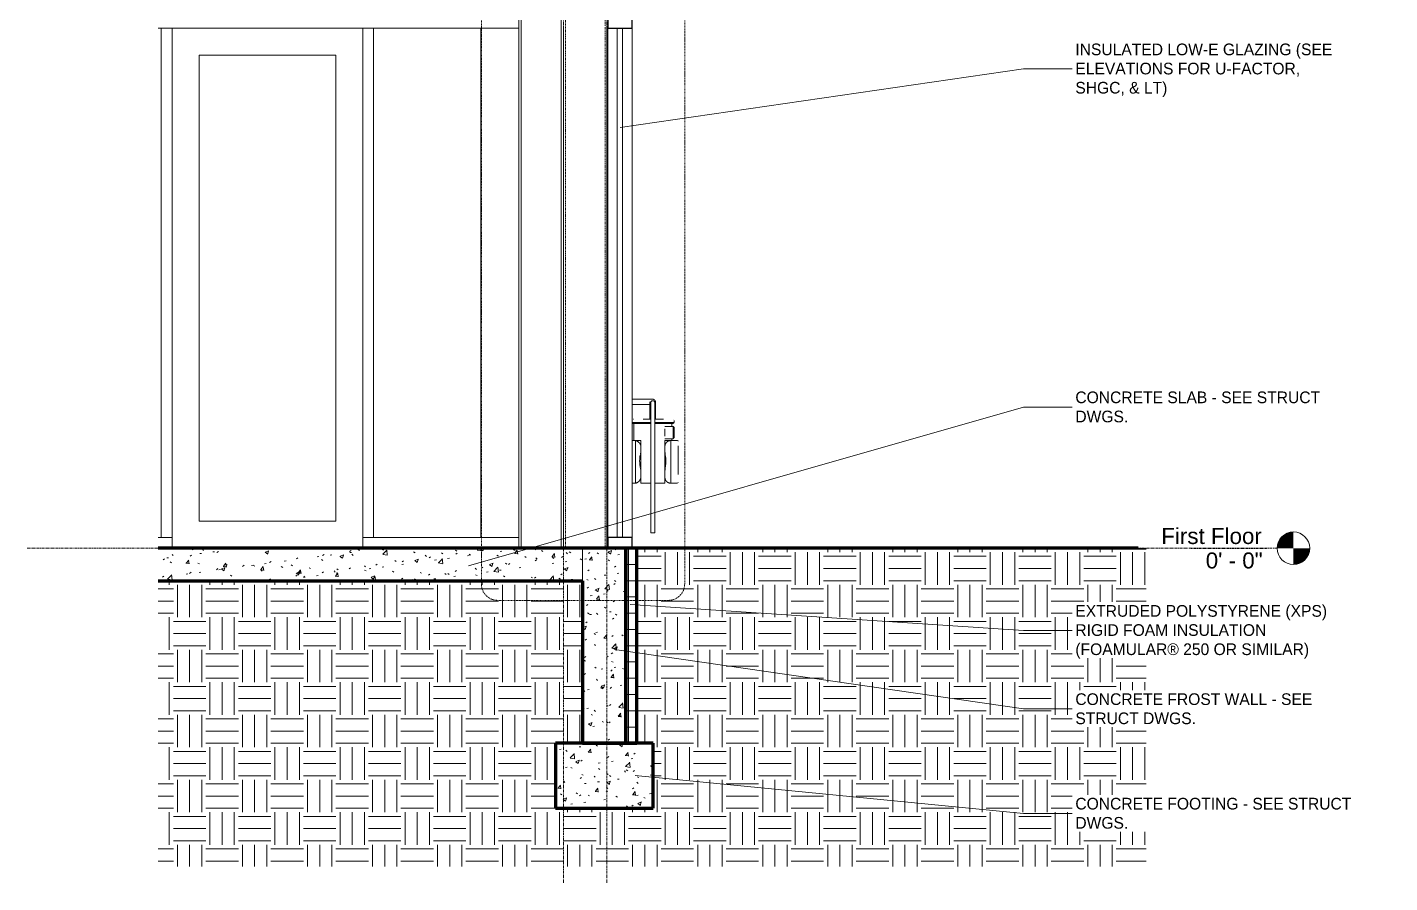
# Model space of a CAD drawing. Header units: inches. Extents: x 22688 to 23638, y -97 to 513.
# Drawn here: x 22688.3 to 22939.7, y -61.7 to 96.2 of the extents above; entities that cross this region are included whole.
import ezdxf

# ---------------------------------------------------------------- set-up
doc = ezdxf.new("R2010")
doc.units = ezdxf.units.IN
doc.header["$MEASUREMENT"] = 0
for name, pattern in [('Dash Dot 3_16_', [0.3125, 0.1875, -0.0625, 0, -0.0625]), ('Grid Line 1_2_', [0.875, 0.5, -0.125, 0.125, -0.125]), ('Hidden 1_8_', [0.1875, 0.125, -0.0625])]:
    doc.linetypes.add(name, pattern=pattern)
for name, color, linetype, lineweight in [('A-ANNO-IDEN', 131, 'Continuous', 9), ('A-ANNO-SYMB', 150, 'Continuous', 9), ('A-DOOR', 31, 'Continuous', 18), ('A-FLOR', 192, 'Continuous', 18), ('A-FLOR-LEVL', 51, 'Continuous', 9), ('A-FLOR-MCUT', 51, 'Continuous', 18), ('A-FLOR-PATT', 8, 'Continuous', 70), ('A-GLAZ-CURT', 52, 'Continuous', 9), ('A-GLAZ-CWMG', 51, 'Continuous', 9), ('A-WALL', 113, 'Continuous', 18), ('A-WALL-PATT', 111, 'Continuous', 18), ('C-TOPO', 7, 'Continuous', 9), ('I-WALL', 2, 'Continuous', 18), ('L-SITE-WALL', 31, 'Continuous', 18), ('P-SANR-FIXT', 6, 'Continuous', 9), ('S-COLS', 52, 'Continuous', 9), ('S-FNDN', 32, 'Continuous', 18), ('S-GRID', 1, 'Continuous', 9)]:
    doc.layers.add(name, color=color, linetype=linetype, lineweight=lineweight)
doc.styles.add('Arial', font='arial.ttf', dxfattribs={"height": 2.950599})
doc.styles.add('Century Gothic', font='GOTHIC.TTF', dxfattribs={"height": 2.155668})
pattern_1 = [(50, (22007.282, 102), (6.885997, -0.602097), [0.72, -7.92]), (355, (22007.282, 102), (-1.331756, 7.220547), [0.576, -6.336]), (100.451, (22007.856, 101.95), (5.55363, 6.61819), [0.612, -6.731]), (46.184, (22007.282, 103.92), (10.24564, -1.588925), [1.08, -11.88]), (96.636, (22008.136, 103.788), (8.97244, 9.35152), [0.918, -10.096]), (351.184, (22007.282, 103.92), (8.9732, 9.35123), [0.864, -9.504]), (21, (22008.242, 103.44), (5.730726, -3.865003), [0.72, -7.92]), (326, (22008.242, 103.44), (2.33581, 6.96088), [0.576, -6.336]), (71.451, (22008.72, 103.118), (8.065876, 3.09595), [0.612, -6.731]), (37.5, (22007.282, 102), (0.116866, 3.1954784), [0.317, -5.942, 0.317, -6.115, -6.36]), (37.5, (22007.282, 102), (0.116866, 3.1954784), [-12.691, 0.317, -6.043]), (7.5, (22007.282, 102), (2.52543, 3.786025), [0.317, -3.35, 0.317, -5.798, -2.424]), (7.5, (22007.282, 102), (2.52543, 3.786025), [-9.782, 0.317, -2.107]), (327.5, (22005.142, 102), (5.1243685, -0.216176), [0.317, -2.083, 0.317, -7.171, -9.936]), (327.5, (22005.142, 102), (5.1243685, -0.216176), [-9.888, 0.317, -9.619]), (317.5, (22004.182, 102), (5.598326, 0.96141), [0.317, -2.803, 0.317, -4.656, -7.056]), (317.5, (22004.182, 102), (5.598326, 0.96141), [-8.093, 0.317, -6.739])]
pattern_2 = [(0, (22007.282, 102), (6, 6), [6, -6]), (0, (22007.282, 104.25), (6, 6), [6, -6]), (0, (22007.282, 106.5), (6, 6), [6, -6]), (90, (22008.032, 107.25), (-6, 6), [6, -6]), (90, (22010.282, 107.25), (-6, 6), [6, -6]), (90, (22012.532, 107.25), (-6, 6), [6, -6])]

# ---------------------------------------------------------------- blocks, each defined once
blk = doc.blocks.new('Struct_Xcel_Sports Complex_rvt-1-Wall Section - One Story - Storefront')
at = {"layer": 'A-FLOR-PATT', "lineweight": 9}
h = blk.add_hatch(dxfattribs=at)
h.set_pattern_fill('FP_7', style=0, pattern_type=2)
h.set_pattern_definition(pattern_1)
h.paths.add_polyline_path([(22758.08, -6), (22790.8, -6), (22790.8, 0), (22712.5, 0), (22712.5, -6)], flags=0)
at = {"layer": 'A-WALL-PATT', "lineweight": 9}
h = blk.add_hatch(dxfattribs=at)
h.set_pattern_fill('FP_7', style=0, pattern_type=2)
h.set_pattern_definition(pattern_1)
h.paths.add_polyline_path([(22798.8, -36), (22798.8, 0), (22790.8, 0), (22790.8, -36)], flags=0)
at = {"layer": 'S-FNDN', "lineweight": 9}
h = blk.add_hatch(dxfattribs=at)
h.set_pattern_fill('FP_7', color=256, style=0, pattern_type=2)
h.set_pattern_definition(pattern_1)
h.paths.add_polyline_path([(22803.65, -48), (22803.8, -48), (22803.8, -36), (22785.8, -36), (22785.8, -48)], flags=0)
at = {"layer": 'A-FLOR', "color": 250, "lineweight": 70}
for p, q in [((22790.8, 0), (22712.5, 0)), ((22712.5, -6), (22790.8, -6))]:
    blk.add_line(p, q, dxfattribs=at)
at = {"layer": 'A-FLOR-MCUT', "color": 10}
blk.add_line((22790.8, -6), (22790.8, 0), dxfattribs=at)
at = {"layer": 'A-WALL', "color": 10}
blk.add_line((22790.8, 0), (22790.8, -6), dxfattribs=at)
at = {"layer": 'L-SITE-WALL', "color": 250, "lineweight": 70}
for p, q in [((22798.8, 0), (22790.8, 0)), ((22798.8, -36), (22798.8, 0)), ((22790.8, -6), (22790.8, -36)), ((22790.8, -36), (22798.8, -36))]:
    blk.add_line(p, q, dxfattribs=at)
at = {"layer": 'S-FNDN', "color": 250, "lineweight": 70}
for p, q in [((22803.8, -36), (22785.8, -36)), ((22785.8, -36), (22785.8, -48)), ((22803.8, -48), (22803.8, -36)), ((22785.8, -48), (22803.8, -48))]:
    blk.add_line(p, q, dxfattribs=at)
blk = doc.blocks.new('W-Wide Flange-Column - B2_E-1389165-Wall Section - One Story - Storefront')
at = {"layer": 'S-COLS'}
for p, q in [((22779.05, 144.99), (22779.05, 0)), ((22779.49, 144.97), (22779.49, 0)), ((22786.87, 144.66), (22786.87, 0))]:
    blk.add_line(p, q, dxfattribs=at)
blk = doc.blocks.new('HSS-Hollow Structural Section-Column - HSS8X8X3_8-1159169-Wall Section - One Story - Storefront')
at = {"layer": 'S-COLS', "linetype": 'Hidden 1_8_'}
for p, q in [((22787.65, 144), (22787.65, 142.55)), ((22794.95, 142.55), (22794.95, 144)), ((22787.65, 142.44), (22787.65, 100.11)), ((22794.95, 100.11), (22794.95, 142.44)), ((22787.65, 99.97), (22787.65, 96.43)), ((22794.95, 96.43), (22794.95, 99.97)), ((22787.65, 96.32), (22787.65, 0)), ((22794.95, 0), (22794.95, 96.32))]:
    blk.add_line(p, q, dxfattribs=at)
blk = doc.blocks.new('Door_Single_Storefront - one-1371399-Wall Section - One Story - Storefront')
at = {"layer": 'A-DOOR'}
for p, q in [((22720.05, 5), (22720.05, 91)), ((22720.05, 91), (22745.24, 91)), ((22745.24, 91), (22745.24, 5)), ((22745.24, 5), (22720.05, 5))]:
    blk.add_line(p, q, dxfattribs=at)
blk = doc.blocks.new('Rectangular Mullion - Exterior 2_ x 4_5_-1417938-Wall Section - One Story - Storefront')
at = {"layer": 'A-GLAZ-CWMG'}
blk.add_line((22714.05, 96), (22712.5, 96), dxfattribs=at)
blk = doc.blocks.new('Rectangular Mullion - Exterior 2_ x 4_5_-1144623-Wall Section - One Story - Storefront')
at = {"layer": 'A-GLAZ-CWMG'}
blk.add_line((22779.05, 96), (22751.24, 96), dxfattribs=at)
blk = doc.blocks.new('Rectangular Mullion - Exterior 2_ x 4_5_-1307559-Wall Section - One Story - Storefront')
at = {"layer": 'A-GLAZ-CWMG'}
blk.add_line((22751.24, 96), (22714.05, 96), dxfattribs=at)
blk = doc.blocks.new('Rectangular Mullion - Exterior 2_ x 4_5_-1312638-Wall Section - One Story - Storefront')
at = {"layer": 'A-GLAZ-CWMG'}
for p, q in [((22750.24, 0), (22750.24, 2)), ((22750.24, 2), (22779.05, 2))]:
    blk.add_line(p, q, dxfattribs=at)
blk = doc.blocks.new('Rectangular Mullion - Exterior 2_ x 4_5_-1417939-Wall Section - One Story - Storefront')
at = {"layer": 'A-GLAZ-CWMG'}
for p, q in [((22712.5, 2), (22715.05, 2)), ((22715.05, 2), (22715.05, 0))]:
    blk.add_line(p, q, dxfattribs=at)
blk = doc.blocks.new('Rectangular Mullion - Exterior 2_ x 4_5_-1115231-Wall Section - One Story - Storefront')
at = {"layer": 'A-GLAZ-CWMG'}
for p, q in [((22750.24, 96), (22752.24, 96)), ((22750.24, 96), (22750.24, 2)), ((22752.24, 96), (22752.24, 2)), ((22752.24, 2), (22750.24, 2))]:
    blk.add_line(p, q, dxfattribs=at)
blk = doc.blocks.new('System Panel - INSULATED LOW-E GLAZING _SEE ELEVATIONS FOR U-FACTOR_ SHGC_ _ LT_-827433-Wall Section - One Story - Storefront')
at = {"layer": 'A-GLAZ-CURT', "lineweight": 18}
for p, q in [((22797.18, 96), (22797.18, 2)), ((22798.18, 96), (22797.18, 96)), ((22798.18, 2), (22798.18, 96)), ((22797.18, 2), (22798.18, 2))]:
    blk.add_line(p, q, dxfattribs=at)
at = {"layer": 'A-GLAZ-CURT'}
for p, q in [((22797.18, 96), (22797.18, 2)), ((22798.18, 96), (22797.18, 96)), ((22798.18, 2), (22798.18, 96)), ((22797.18, 2), (22798.18, 2))]:
    blk.add_line(p, q, dxfattribs=at)
blk = doc.blocks.new('Rectangular Mullion - Exterior 2_ x 4_5_-1305167-Wall Section - One Story - Storefront')
at = {"layer": 'A-GLAZ-CWMG', "lineweight": 30}
for p, q in [((22795.43, 2), (22795.43, 0)), ((22799.93, 2), (22795.43, 2)), ((22795.43, 0), (22799.93, 0)), ((22799.93, 0), (22799.93, 2))]:
    blk.add_line(p, q, dxfattribs=at)
blk = doc.blocks.new('Rectangular Mullion - Exterior 2_ x 4_5_-1135298-Wall Section - One Story - Storefront')
at = {"layer": 'A-GLAZ-CWMG', "lineweight": 30}
for p, q in [((22795.43, 98), (22795.43, 96)), ((22799.93, 98), (22795.43, 98)), ((22795.43, 96), (22799.93, 96)), ((22799.93, 96), (22799.93, 98))]:
    blk.add_line(p, q, dxfattribs=at)
blk = doc.blocks.new('Rectangular Mullion - Exterior 2_ x 4_5_-827464-Wall Section - One Story - Storefront')
at = {"layer": 'A-GLAZ-CWMG'}
for p, q in [((22795.43, 96), (22797.18, 96)), ((22795.43, 2), (22795.43, 96)), ((22797.18, 96), (22798.18, 96)), ((22798.18, 96), (22799.93, 96)), ((22799.93, 96), (22799.93, 2)), ((22797.18, 2), (22795.43, 2)), ((22798.18, 2), (22797.18, 2)), ((22799.93, 2), (22798.18, 2))]:
    blk.add_line(p, q, dxfattribs=at)
blk = doc.blocks.new('gas_meter-250_cfh_2214 - gas_meter-250_cfh_2214-1353211-Wall Section - One Story - Storefront')
at = {"layer": 'P-SANR-FIXT'}
for p, q in [((22803.13, 27.5), (22799.93, 27.5)), ((22799.93, 26.5), (22803.13, 26.5)), ((22803.24, 26.25), (22803.24, 23.86)), ((22803.37, 26.11), (22803.37, 25.86)), ((22803.37, 25.86), (22803.37, 2.86)), ((22804.12, 26.11), (22804.12, 26.11)), ((22804.12, 2.86), (22804.12, 25.86)), ((22804.24, 23.86), (22804.24, 26.25)), ((22799.97, 23.6), (22799.97, 23.18)), ((22799.97, 23.18), (22801.97, 23.18)), ((22800.1, 23.01), (22800.09, 23.02)), ((22801.97, 23), (22800.13, 23)), ((22800.24, 23), (22800.24, 19.88)), ((22803.37, 23.83), (22801.97, 23.83)), ((22801.97, 23.18), (22803.37, 23.18)), ((22803.37, 23), (22801.97, 23)), ((22803.36, 23.86), (22803.24, 23.86)), ((22805.72, 23.83), (22804.11, 23.83)), ((22804.11, 23.18), (22805.72, 23.18)), ((22805.72, 23), (22804.11, 23)), ((22804.24, 23.86), (22804.12, 23.86)), ((22805.72, 23.18), (22807.72, 23.18)), ((22807.56, 23), (22805.72, 23)), ((22807.24, 22.47), (22807.24, 23)), ((22807.64, 23.05), (22807.64, 23.04)), ((22807.71, 23.15), (22807.71, 23.14)), ((22807.72, 23.18), (22807.72, 23.6)), ((22807.49, 22.47), (22806, 22.47)), ((22806, 21.72), (22806, 22.03)), ((22806, 20.97), (22806, 21.72)), ((22806, 20.69), (22806, 20.97)), ((22806, 20.22), (22807.49, 20.22)), ((22807.24, 19.88), (22807.24, 20.22)), ((22807.49, 21.72), (22807.49, 22.47)), ((22807.49, 20.97), (22807.49, 21.72)), ((22807.49, 20.22), (22807.49, 20.97)), ((22807.72, 22.24), (22807.72, 21.72)), ((22807.72, 21.72), (22807.72, 20.97)), ((22807.72, 20.97), (22807.72, 20.45)), ((22800.58, 19.88), (22799.93, 19.88)), ((22800.58, 18.94), (22800.58, 19.88)), ((22800.58, 19.88), (22801.56, 19.88)), ((22800.58, 13.6), (22800.58, 18.94)), ((22801.23, 19.49), (22801.27, 19.45)), ((22801.27, 19.45), (22801.28, 19.44)), ((22801.56, 19.88), (22801.56, 18.9)), ((22801.56, 18.9), (22801.56, 18.88)), ((22801.56, 18.88), (22801.56, 17.87)), ((22801.56, 17.87), (22801.56, 15.83)), ((22806, 18.94), (22806, 19.88)), ((22806, 19.88), (22807.08, 19.88)), ((22806, 18.88), (22806, 18.94)), ((22806, 17.8), (22806, 18.88)), ((22806, 15.83), (22806, 17.8)), ((22808.31, 19.88), (22807.08, 19.88)), ((22807.08, 19.88), (22807.08, 18.94)), ((22807.08, 18.94), (22807.08, 13.6)), ((22808.43, 13.59), (22808.43, 18.93)), ((22801.56, 15.83), (22801.56, 14.21)), ((22806, 14.29), (22806, 15.83)), ((22800.58, 12), (22800.58, 13.6)), ((22801.56, 14.21), (22801.56, 13.53)), ((22801.56, 13.53), (22801.56, 12.98)), ((22801.56, 12.98), (22801.56, 12)), ((22806, 13.54), (22806, 14.29)), ((22806, 12.94), (22806, 13.54)), ((22806, 12), (22806, 12.94)), ((22807.08, 13.6), (22807.08, 12)), ((22799.93, 12), (22800.58, 12)), ((22800.8, 12.08), (22800.81, 12.08)), ((22803.36, 12), (22801.56, 12)), ((22806, 12), (22804.12, 12)), ((22806.59, 12.12), (22806.57, 12.13)), ((22806.67, 12.08), (22806.69, 12.08)), ((22807.08, 12), (22808.31, 12)), ((22803.74, 2.86), (22803.37, 2.86)), ((22804.12, 2.86), (22803.74, 2.86))]:
    blk.add_line(p, q, dxfattribs=at)
at = {"layer": 'P-SANR-FIXT', "flags": 128}
for points in [[(22803.13, 27.5), (22803.15, 27.5), (22803.18, 27.5), (22803.2, 27.5), (22803.23, 27.5), (22803.25, 27.5), (22803.27, 27.5), (22803.3, 27.5), (22803.32, 27.5), (22803.34, 27.5), (22803.37, 27.5), (22803.39, 27.5), (22803.41, 27.5), (22803.43, 27.5), (22803.45, 27.5), (22803.47, 27.5), (22803.49, 27.5), (22803.51, 27.5), (22803.53, 27.5), (22803.55, 27.5), (22803.57, 27.5), (22803.58, 27.5), (22803.6, 27.5), (22803.62, 27.5), (22803.63, 27.5), (22803.64, 27.5), (22803.66, 27.5), (22803.67, 27.5), (22803.68, 27.5), (22803.69, 27.5), (22803.7, 27.5), (22803.71, 27.5), (22803.71, 27.5), (22803.72, 27.5), (22803.73, 27.5), (22803.73, 27.5), (22803.74, 27.5), (22803.74, 27.5), (22803.74, 27.5), (22803.74, 27.5), (22803.74, 27.5)], [(22803.25, 26.5), (22803.23, 26.5), (22803.21, 26.5), (22803.18, 26.5), (22803.16, 26.5), (22803.14, 26.5), (22803.13, 26.5)], [(22803.24, 27), (22803.24, 27), (22803.24, 27), (22803.24, 26.99), (22803.24, 26.99), (22803.24, 26.99), (22803.24, 26.98), (22803.24, 26.97), (22803.24, 26.96), (22803.24, 26.95), (22803.24, 26.94), (22803.24, 26.93), (22803.24, 26.92), (22803.24, 26.9), (22803.24, 26.89), (22803.24, 26.87), (22803.24, 26.85), (22803.24, 26.83), (22803.24, 26.81), (22803.24, 26.79), (22803.24, 26.77), (22803.24, 26.75), (22803.24, 26.73), (22803.24, 26.7), (22803.24, 26.68), (22803.24, 26.66), (22803.24, 26.63), (22803.24, 26.6), (22803.24, 26.58), (22803.24, 26.55), (22803.24, 26.52), (22803.24, 26.49), (22803.24, 26.47), (22803.24, 26.44), (22803.24, 26.41), (22803.24, 26.38), (22803.24, 26.35), (22803.24, 26.32), (22803.24, 26.29), (22803.24, 26.26), (22803.24, 26.25)], [(22803.37, 26.86), (22803.37, 26.87), (22803.37, 26.89), (22803.37, 26.9), (22803.37, 26.91), (22803.37, 26.93), (22803.38, 26.94), (22803.38, 26.96), (22803.38, 26.97), (22803.39, 26.99), (22803.39, 27), (22803.4, 27.01), (22803.41, 27.03), (22803.41, 27.04), (22803.42, 27.05), (22803.43, 27.07), (22803.44, 27.08), (22803.45, 27.09), (22803.46, 27.1), (22803.47, 27.11)], [(22803.37, 26.11), (22803.37, 26.14), (22803.37, 26.17), (22803.37, 26.2), (22803.37, 26.22), (22803.37, 26.25), (22803.37, 26.28), (22803.37, 26.31), (22803.37, 26.34), (22803.37, 26.37), (22803.37, 26.4), (22803.37, 26.42), (22803.37, 26.45), (22803.37, 26.48), (22803.37, 26.5), (22803.37, 26.53), (22803.37, 26.55), (22803.37, 26.58), (22803.37, 26.6), (22803.37, 26.62), (22803.37, 26.64), (22803.37, 26.66), (22803.37, 26.68), (22803.37, 26.7), (22803.37, 26.72), (22803.37, 26.74), (22803.37, 26.75), (22803.37, 26.77), (22803.37, 26.78), (22803.37, 26.79), (22803.37, 26.8), (22803.37, 26.81), (22803.37, 26.82), (22803.37, 26.83), (22803.37, 26.84), (22803.37, 26.84), (22803.37, 26.85), (22803.37, 26.85), (22803.37, 26.85), (22803.37, 26.86), (22803.37, 26.86)], [(22803.37, 26.86), (22803.37, 26.85), (22803.37, 26.85), (22803.37, 26.85), (22803.37, 26.84), (22803.37, 26.84), (22803.37, 26.83), (22803.37, 26.82), (22803.37, 26.8), (22803.37, 26.79), (22803.37, 26.78), (22803.37, 26.76), (22803.37, 26.74), (22803.37, 26.72), (22803.37, 26.7), (22803.37, 26.68), (22803.37, 26.66), (22803.37, 26.63), (22803.37, 26.61), (22803.37, 26.58), (22803.37, 26.55), (22803.37, 26.52), (22803.37, 26.49), (22803.37, 26.46), (22803.37, 26.43), (22803.37, 26.4), (22803.37, 26.36), (22803.37, 26.33), (22803.37, 26.29), (22803.37, 26.25), (22803.37, 26.22), (22803.37, 26.18), (22803.37, 26.14), (22803.37, 26.1), (22803.37, 26.06), (22803.37, 26.03), (22803.37, 25.99), (22803.37, 25.95), (22803.37, 25.91), (22803.37, 25.87), (22803.37, 25.86)], [(22803.48, 27.12), (22803.49, 27.13), (22803.5, 27.14), (22803.51, 27.15), (22803.53, 27.16), (22803.54, 27.17), (22803.55, 27.18), (22803.56, 27.19), (22803.58, 27.19), (22803.59, 27.2), (22803.6, 27.2), (22803.62, 27.21), (22803.63, 27.21), (22803.65, 27.22)], [(22803.65, 27.22), (22803.66, 27.22), (22803.68, 27.22), (22803.69, 27.23), (22803.71, 27.23), (22803.72, 27.23), (22803.74, 27.23)], [(22803.74, 27.5), (22803.76, 27.5), (22803.78, 27.5), (22803.8, 27.5), (22803.82, 27.49), (22803.84, 27.49), (22803.86, 27.49), (22803.88, 27.48), (22803.9, 27.47), (22803.92, 27.47), (22803.94, 27.46), (22803.95, 27.45), (22803.97, 27.44), (22803.99, 27.43), (22804.01, 27.42), (22804.02, 27.41), (22804.04, 27.4), (22804.05, 27.39), (22804.07, 27.38), (22804.08, 27.36), (22804.1, 27.35), (22804.11, 27.33), (22804.13, 27.32), (22804.14, 27.3), (22804.15, 27.29), (22804.16, 27.27), (22804.17, 27.25), (22804.18, 27.24), (22804.19, 27.22), (22804.2, 27.2), (22804.21, 27.18), (22804.21, 27.16), (22804.22, 27.14), (22804.22, 27.12), (22804.23, 27.1), (22804.23, 27.08), (22804.24, 27.07), (22804.24, 27.05), (22804.24, 27.03), (22804.24, 27.01), (22804.24, 26.99), (22804.24, 26.97), (22804.24, 26.95), (22804.23, 26.93), (22804.23, 26.91)], [(22803.74, 27.23), (22803.76, 27.23), (22803.77, 27.23), (22803.79, 27.23), (22803.8, 27.23), (22803.81, 27.22), (22803.83, 27.22), (22803.84, 27.22), (22803.86, 27.21), (22803.87, 27.21), (22803.89, 27.2), (22803.9, 27.19), (22803.91, 27.19), (22803.93, 27.18), (22803.94, 27.17), (22803.95, 27.16), (22803.96, 27.16), (22803.98, 27.15), (22803.99, 27.14), (22804, 27.13)], [(22804.01, 27.12), (22804.02, 27.11), (22804.03, 27.09), (22804.04, 27.08), (22804.05, 27.07), (22804.06, 27.06), (22804.06, 27.05), (22804.07, 27.03), (22804.08, 27.02), (22804.08, 27.01), (22804.09, 26.99), (22804.09, 26.98), (22804.1, 26.96), (22804.1, 26.95), (22804.11, 26.93), (22804.11, 26.92), (22804.11, 26.9), (22804.11, 26.89), (22804.11, 26.87), (22804.12, 26.86)], [(22804.12, 26.86), (22804.12, 26.85), (22804.12, 26.85), (22804.12, 26.85)], [(22804.12, 25.86), (22804.12, 25.9), (22804.12, 25.94), (22804.12, 25.97), (22804.12, 26.01), (22804.12, 26.05), (22804.12, 26.09), (22804.12, 26.13), (22804.12, 26.17), (22804.12, 26.21), (22804.12, 26.24), (22804.12, 26.28), (22804.12, 26.32), (22804.12, 26.35), (22804.12, 26.39), (22804.12, 26.42), (22804.12, 26.45), (22804.12, 26.48), (22804.12, 26.51), (22804.12, 26.54), (22804.12, 26.57), (22804.12, 26.6), (22804.12, 26.63), (22804.12, 26.65), (22804.12, 26.67), (22804.12, 26.7), (22804.12, 26.72), (22804.12, 26.74), (22804.12, 26.76), (22804.12, 26.77), (22804.12, 26.79), (22804.12, 26.8), (22804.12, 26.81), (22804.12, 26.82), (22804.12, 26.83), (22804.12, 26.84), (22804.12, 26.85), (22804.12, 26.85), (22804.12, 26.85), (22804.12, 26.86), (22804.12, 26.86)], [(22804.12, 26.85), (22804.12, 26.84), (22804.12, 26.83), (22804.12, 26.83), (22804.12, 26.82), (22804.12, 26.81), (22804.12, 26.8), (22804.12, 26.78), (22804.12, 26.77), (22804.12, 26.76), (22804.12, 26.74), (22804.12, 26.72), (22804.12, 26.71), (22804.12, 26.69), (22804.12, 26.67), (22804.12, 26.65), (22804.12, 26.63), (22804.12, 26.61), (22804.12, 26.58), (22804.12, 26.56), (22804.12, 26.54), (22804.12, 26.51), (22804.12, 26.48), (22804.12, 26.46), (22804.12, 26.43), (22804.12, 26.4), (22804.12, 26.38), (22804.12, 26.35), (22804.12, 26.32), (22804.12, 26.29), (22804.12, 26.26), (22804.12, 26.23), (22804.12, 26.2), (22804.12, 26.17), (22804.12, 26.14), (22804.12, 26.12)], [(22804.24, 26.25), (22804.24, 26.28), (22804.24, 26.31), (22804.24, 26.34), (22804.24, 26.37), (22804.24, 26.4), (22804.24, 26.43), (22804.24, 26.46), (22804.24, 26.49), (22804.24, 26.51), (22804.24, 26.54), (22804.24, 26.57), (22804.24, 26.6), (22804.24, 26.62), (22804.24, 26.65), (22804.24, 26.67), (22804.24, 26.7), (22804.24, 26.72), (22804.24, 26.74), (22804.24, 26.77), (22804.24, 26.79), (22804.24, 26.81), (22804.24, 26.83), (22804.24, 26.85), (22804.24, 26.86), (22804.24, 26.88), (22804.24, 26.9), (22804.24, 26.91), (22804.24, 26.93), (22804.24, 26.94), (22804.24, 26.95), (22804.24, 26.96), (22804.24, 26.97), (22804.24, 26.98), (22804.24, 26.98), (22804.24, 26.99), (22804.24, 26.99), (22804.24, 27), (22804.24, 27), (22804.24, 27), (22804.24, 27)], [(22799.98, 23.14), (22799.98, 23.15), (22799.97, 23.16)], [(22800.01, 23.09), (22800.01, 23.09), (22800, 23.1)], [(22800.05, 23.04), (22800.05, 23.05), (22800.04, 23.05)], [(22800.14, 23.82), (22800.15, 23.83), (22800.16, 23.83), (22800.17, 23.83), (22800.18, 23.83), (22800.19, 23.83), (22800.2, 23.83), (22800.2, 23.83)], [(22807.5, 23.83), (22807.51, 23.83), (22807.52, 23.83)], [(22807.6, 23.02), (22807.59, 23.01), (22807.58, 23.01)], [(22807.69, 23.1), (22807.68, 23.09), (22807.68, 23.09)], [(22807.49, 22.47), (22807.52, 22.45), (22807.55, 22.43), (22807.58, 22.4), (22807.6, 22.38), (22807.63, 22.35), (22807.65, 22.33), (22807.68, 22.3), (22807.7, 22.27), (22807.72, 22.24)], [(22807.72, 20.45), (22807.7, 20.42), (22807.68, 20.39), (22807.65, 20.36), (22807.63, 20.34), (22807.6, 20.31), (22807.58, 20.29), (22807.55, 20.26), (22807.52, 20.24), (22807.49, 20.22)], [(22800.58, 19.88), (22800.64, 19.86), (22800.69, 19.85), (22800.74, 19.83), (22800.79, 19.81), (22800.84, 19.78), (22800.89, 19.76), (22800.94, 19.73), (22800.98, 19.7), (22801.03, 19.67), (22801.07, 19.64), (22801.11, 19.61), (22801.14, 19.58)], [(22801.31, 19.41), (22801.34, 19.37), (22801.37, 19.32), (22801.4, 19.28), (22801.43, 19.23), (22801.45, 19.18), (22801.48, 19.13), (22801.5, 19.08), (22801.52, 19.03), (22801.54, 18.98), (22801.55, 18.93), (22801.56, 18.9)], [(22806, 18.94), (22806.01, 18.98), (22806.02, 19.03), (22806.03, 19.07), (22806.04, 19.11), (22806.06, 19.15), (22806.07, 19.19), (22806.09, 19.23), (22806.11, 19.27), (22806.13, 19.31), (22806.15, 19.35), (22806.17, 19.39), (22806.2, 19.42), (22806.22, 19.45)], [(22806.22, 19.46), (22806.25, 19.49), (22806.28, 19.53), (22806.29, 19.54)], [(22806.34, 19.59), (22806.37, 19.62), (22806.41, 19.64), (22806.44, 19.67), (22806.48, 19.7), (22806.52, 19.72), (22806.55, 19.74), (22806.59, 19.76), (22806.63, 19.78), (22806.67, 19.8), (22806.71, 19.81), (22806.75, 19.83), (22806.8, 19.84), (22806.84, 19.85), (22806.88, 19.86), (22806.92, 19.87), (22806.97, 19.87), (22807.01, 19.88), (22807.06, 19.88), (22807.08, 19.88)], [(22808.4, 19.84), (22808.4, 19.84), (22808.4, 19.83), (22808.41, 19.83), (22808.41, 19.82), (22808.41, 19.82), (22808.41, 19.82), (22808.42, 19.81), (22808.42, 19.81), (22808.42, 19.8), (22808.42, 19.8), (22808.42, 19.79), (22808.42, 19.79), (22808.43, 19.79), (22808.43, 19.78), (22808.43, 19.78), (22808.43, 19.77), (22808.43, 19.77), (22808.43, 19.76), (22808.43, 19.76)], [(22801.56, 12.98), (22801.55, 12.93), (22801.53, 12.87), (22801.51, 12.82), (22801.49, 12.77), (22801.47, 12.72), (22801.44, 12.67), (22801.42, 12.63), (22801.39, 12.58), (22801.36, 12.53), (22801.32, 12.49), (22801.29, 12.45), (22801.25, 12.41), (22801.22, 12.37), (22801.18, 12.33), (22801.14, 12.29), (22801.09, 12.26), (22801.07, 12.23)], [(22806.49, 12.18), (22806.46, 12.19), (22806.43, 12.22), (22806.39, 12.25), (22806.36, 12.28), (22806.33, 12.31), (22806.3, 12.34), (22806.27, 12.37), (22806.24, 12.4), (22806.21, 12.44), (22806.18, 12.47), (22806.16, 12.51), (22806.14, 12.55), (22806.12, 12.58), (22806.1, 12.62), (22806.08, 12.66), (22806.06, 12.7), (22806.05, 12.74), (22806.04, 12.79), (22806.02, 12.83), (22806.01, 12.87), (22806.01, 12.91), (22806, 12.94)], [(22800.89, 12.12), (22800.87, 12.11), (22800.82, 12.08), (22800.77, 12.06), (22800.72, 12.04), (22800.67, 12.02), (22800.61, 12.01), (22800.58, 12)], [(22801.04, 12.22), (22801.01, 12.19), (22800.96, 12.16), (22800.91, 12.13)], [(22806.57, 12.13), (22806.54, 12.15), (22806.5, 12.17)], [(22807.08, 12), (22807.03, 12), (22806.99, 12), (22806.95, 12.01), (22806.9, 12.01), (22806.86, 12.02), (22806.82, 12.03), (22806.78, 12.04), (22806.73, 12.06), (22806.69, 12.07), (22806.67, 12.08)], [(22808.42, 12.09), (22808.42, 12.08), (22808.42, 12.08), (22808.42, 12.07), (22808.42, 12.07), (22808.42, 12.06)], [(22808.43, 12.12), (22808.43, 12.11), (22808.43, 12.11), (22808.43, 12.1), (22808.43, 12.1)]]:
    blk.add_lwpolyline(points, dxfattribs=at)
at = {"layer": 'P-SANR-FIXT'}
for points, knots in [([(22800.81, 19.8), (22800.81, 19.8), (22800.78, 19.81), (22800.7, 19.85), (22800.63, 19.87), (22800.58, 19.88)], [0.7570787, 0.7570787, 0.7570787, 0.7570787, 0.775, 0.85, 1, 1, 1, 1]), ([(22801.04, 19.66), (22801.03, 19.67), (22801.01, 19.69), (22800.98, 19.71), (22800.95, 19.73), (22800.92, 19.74), (22800.9, 19.75)], [0.5534716, 0.5534716, 0.5534716, 0.5534716, 0.5875, 0.60625, 0.625, 0.6743849, 0.6743849, 0.6743849, 0.6743849]), ([(22801.39, 19.3), (22801.38, 19.3), (22801.37, 19.32), (22801.35, 19.35), (22801.33, 19.38), (22801.31, 19.41), (22801.29, 19.43), (22801.27, 19.45), (22801.24, 19.48), (22801.21, 19.51), (22801.19, 19.54), (22801.17, 19.56), (22801.15, 19.58), (22801.14, 19.58), (22801.14, 19.58)], [0.1823297, 0.1823297, 0.1823297, 0.1823297, 0.1875, 0.21875, 0.234375, 0.25, 0.265625, 0.28125, 0.3125, 0.34375, 0.375, 0.40625, 0.4375, 0.5, 0.5, 0.5, 0.5]), ([(22801.25, 19.47), (22801.24, 19.49), (22801.21, 19.52), (22801.17, 19.55), (22801.15, 19.57)], [0.36579254, 0.36579254, 0.36579254, 0.36579254, 0.4, 0.45244838, 0.45244838, 0.45244838, 0.45244838]), ([(22801.44, 19.22), (22801.43, 19.23), (22801.41, 19.26), (22801.39, 19.29), (22801.38, 19.32)], [0.18115452, 0.18115452, 0.18115452, 0.18115452, 0.2, 0.24684816, 0.24684816, 0.24684816, 0.24684816]), ([(22801.45, 19.18), (22801.45, 19.19), (22801.44, 19.2), (22801.44, 19.22), (22801.43, 19.23)], [0.11998078, 0.11998078, 0.11998078, 0.11998078, 0.125, 0.1433648, 0.1433648, 0.1433648, 0.1433648]), ([(22801.47, 17.32), (22801.47, 17.34), (22801.49, 17.45), (22801.52, 17.64), (22801.55, 17.8), (22801.56, 17.87)], [0.7066588, 0.7066588, 0.7066588, 0.7066588, 0.75, 0.875, 1, 1, 1, 1]), ([(22806, 17.8), (22806.01, 17.72), (22806.03, 17.57), (22806.05, 17.39), (22806.06, 17.29), (22806.07, 17.26)], [0, 0, 0, 0, 0.125, 0.25, 0.2940063, 0.2940063, 0.2940063, 0.2940063]), ([(22806.11, 19.28), (22806.11, 19.27), (22806.1, 19.26), (22806.09, 19.24), (22806.09, 19.24)], [0.8434531, 0.8434531, 0.8434531, 0.8434531, 0.85714286, 0.86597605, 0.86597605, 0.86597605, 0.86597605]), ([(22806.25, 19.49), (22806.25, 19.49), (22806.24, 19.48), (22806.22, 19.46), (22806.21, 19.44), (22806.2, 19.42), (22806.19, 19.42)], [0.68280787, 0.68280787, 0.68280787, 0.68280787, 0.6875, 0.71875, 0.734375, 0.75, 0.75, 0.75, 0.75]), ([(22806.31, 19.56), (22806.31, 19.56), (22806.3, 19.55), (22806.28, 19.53), (22806.26, 19.5), (22806.24, 19.48), (22806.23, 19.47)], [0.67266617, 0.67266617, 0.67266617, 0.67266617, 0.67857143, 0.69642857, 0.71428571, 0.73722477, 0.73722477, 0.73722477, 0.73722477]), ([(22806.34, 19.58), (22806.34, 19.58), (22806.33, 19.58), (22806.31, 19.56), (22806.3, 19.54), (22806.28, 19.53), (22806.28, 19.52)], [0.5001073, 0.5001073, 0.5001073, 0.5001073, 0.5625, 0.59375, 0.625, 0.6513764, 0.6513764, 0.6513764, 0.6513764]), ([(22806.53, 19.73), (22806.52, 19.72), (22806.49, 19.71), (22806.45, 19.68), (22806.42, 19.66), (22806.41, 19.65)], [0.51144437, 0.51144437, 0.51144437, 0.51144437, 0.53571429, 0.57142857, 0.60131212, 0.60131212, 0.60131212, 0.60131212]), ([(22807.08, 19.88), (22807.04, 19.88), (22806.99, 19.88), (22806.9, 19.86), (22806.85, 19.85), (22806.81, 19.84), (22806.77, 19.83), (22806.73, 19.82), (22806.69, 19.8), (22806.65, 19.79), (22806.62, 19.78), (22806.61, 19.77)], [0, 0, 0, 0, 0.1428571, 0.2142857, 0.25, 0.2857143, 0.3214286, 0.3571429, 0.3928571, 0.4285714, 0.4536986, 0.4536986, 0.4536986, 0.4536986]), ([(22801.34, 15.83), (22801.33, 16.01), (22801.33, 16.29), (22801.36, 16.64), (22801.39, 16.86), (22801.41, 17.03), (22801.43, 17.12), (22801.44, 17.18), (22801.44, 17.19)], [0, 0, 0, 0, 0.25, 0.375, 0.5, 0.5625, 0.625, 0.6413922, 0.6413922, 0.6413922, 0.6413922]), ([(22801.45, 14.9), (22801.44, 14.93), (22801.42, 15.06), (22801.39, 15.27), (22801.36, 15.55), (22801.34, 15.74), (22801.34, 15.83)], [0.4416043, 0.4416043, 0.4416043, 0.4416043, 0.5, 0.6666667, 0.8333333, 1, 1, 1, 1]), ([(22806.08, 17.13), (22806.08, 17.12), (22806.09, 17.07), (22806.1, 16.98), (22806.12, 16.86), (22806.13, 16.73), (22806.15, 16.56), (22806.17, 16.27), (22806.17, 16.01), (22806.16, 15.83)], [0.3581675, 0.3581675, 0.3581675, 0.3581675, 0.375, 0.4375, 0.5, 0.5625, 0.625, 0.75, 1, 1, 1, 1]), ([(22806.16, 15.83), (22806.16, 15.74), (22806.15, 15.57), (22806.12, 15.3), (22806.1, 15.11), (22806.08, 15), (22806.08, 14.99)], [0, 0, 0, 0, 0.1666667, 0.3333333, 0.5, 0.5353364, 0.5353364, 0.5353364, 0.5353364]), ([(22801.38, 12.56), (22801.39, 12.59), (22801.41, 12.62), (22801.43, 12.65), (22801.44, 12.66)], [0.75321299, 0.75321299, 0.75321299, 0.75321299, 0.8, 0.81888106, 0.81888106, 0.81888106, 0.81888106]), ([(22801.43, 12.64), (22801.43, 12.65), (22801.44, 12.66), (22801.44, 12.67), (22801.45, 12.68)], [0.89417678, 0.89417678, 0.89417678, 0.89417678, 0.9, 0.90702206, 0.90702206, 0.90702206, 0.90702206]), ([(22801.56, 14.21), (22801.55, 14.29), (22801.52, 14.46), (22801.49, 14.66), (22801.47, 14.78), (22801.46, 14.8)], [0, 0, 0, 0, 0.1666667, 0.3333333, 0.3789913, 0.3789913, 0.3789913, 0.3789913]), ([(22806.07, 14.86), (22806.06, 14.83), (22806.05, 14.72), (22806.03, 14.53), (22806.01, 14.37), (22806, 14.29)], [0.6164118, 0.6164118, 0.6164118, 0.6164118, 0.6666667, 0.8333333, 1, 1, 1, 1]), ([(22806.08, 12.65), (22806.09, 12.65), (22806.1, 12.63), (22806.1, 12.61), (22806.11, 12.6)], [0.09169654, 0.09169654, 0.09169654, 0.09169654, 0.1, 0.11266124, 0.11266124, 0.11266124, 0.11266124]), ([(22806.1, 12.61), (22806.11, 12.6), (22806.12, 12.57), (22806.14, 12.55), (22806.15, 12.53)], [0.14805697, 0.14805697, 0.14805697, 0.14805697, 0.16666667, 0.19273522, 0.19273522, 0.19273522, 0.19273522]), ([(22800.58, 12), (22800.61, 12.01), (22800.67, 12.02), (22800.75, 12.05), (22800.8, 12.08), (22800.82, 12.08)], [0, 0, 0, 0, 0.1, 0.2, 0.2429138, 0.2429138, 0.2429138, 0.2429138]), ([(22800.81, 12.08), (22800.81, 12.08), (22800.83, 12.09), (22800.86, 12.1), (22800.88, 12.11), (22800.89, 12.12), (22800.91, 12.13), (22800.92, 12.14), (22800.93, 12.15), (22800.94, 12.15)], [0.500161, 0.500161, 0.500161, 0.500161, 0.55, 0.575, 0.5875, 0.6, 0.6125, 0.625, 0.630938, 0.630938, 0.630938, 0.630938]), ([(22800.89, 12.12), (22800.89, 12.12), (22800.88, 12.11), (22800.86, 12.1), (22800.83, 12.09), (22800.81, 12.08), (22800.81, 12.08)], [0.4, 0.4, 0.4, 0.4, 0.4125, 0.425, 0.45, 0.5, 0.5, 0.5, 0.5]), ([(22800.9, 12.13), (22800.91, 12.13), (22800.94, 12.15), (22800.98, 12.18), (22801.02, 12.2), (22801.04, 12.21)], [0.3254284, 0.3254284, 0.3254284, 0.3254284, 0.35, 0.4, 0.446652, 0.446652, 0.446652, 0.446652]), ([(22801.01, 12.19), (22801.01, 12.19), (22801.02, 12.2), (22801.04, 12.22), (22801.06, 12.23), (22801.08, 12.24), (22801.08, 12.25)], [0.66979658, 0.66979658, 0.66979658, 0.66979658, 0.675, 0.6875, 0.7, 0.70828034, 0.70828034, 0.70828034, 0.70828034]), ([(22801.15, 12.31), (22801.16, 12.31), (22801.17, 12.32), (22801.19, 12.34), (22801.22, 12.37), (22801.24, 12.39), (22801.25, 12.4)], [0.54759678, 0.54759678, 0.54759678, 0.54759678, 0.55, 0.575, 0.6, 0.6342768, 0.6342768, 0.6342768, 0.6342768]), ([(22801.23, 12.38), (22801.24, 12.39), (22801.26, 12.41), (22801.27, 12.43), (22801.28, 12.44)], [0.78509521, 0.78509521, 0.78509521, 0.78509521, 0.8, 0.81076416, 0.81076416, 0.81076416, 0.81076416]), ([(22806.22, 12.42), (22806.23, 12.41), (22806.25, 12.39), (22806.27, 12.36), (22806.29, 12.34), (22806.29, 12.34)], [0.18605407, 0.18605407, 0.18605407, 0.18605407, 0.2, 0.225, 0.22963342, 0.22963342, 0.22963342, 0.22963342]), ([(22806.28, 12.35), (22806.29, 12.35), (22806.3, 12.33), (22806.32, 12.31), (22806.34, 12.3), (22806.34, 12.29)], [0.30334753, 0.30334753, 0.30334753, 0.30334753, 0.3125, 0.33333333, 0.35027185, 0.35027185, 0.35027185, 0.35027185]), ([(22806.39, 12.25), (22806.4, 12.24), (22806.4, 12.24), (22806.42, 12.22), (22806.44, 12.21), (22806.47, 12.19), (22806.5, 12.17), (22806.52, 12.16), (22806.52, 12.16)], [0.28520847, 0.28520847, 0.28520847, 0.28520847, 0.2875, 0.3, 0.3125, 0.325, 0.35, 0.35763864, 0.35763864, 0.35763864, 0.35763864]), ([(22806.48, 12.18), (22806.49, 12.18), (22806.5, 12.17), (22806.52, 12.16), (22806.55, 12.14), (22806.56, 12.13), (22806.57, 12.13)], [0.45096461, 0.45096461, 0.45096461, 0.45096461, 0.45833333, 0.47916667, 0.5, 0.51402941, 0.51402941, 0.51402941, 0.51402941]), ([(22806.57, 12.13), (22806.57, 12.13), (22806.58, 12.13), (22806.59, 12.12), (22806.6, 12.11), (22806.62, 12.1), (22806.64, 12.09), (22806.66, 12.08), (22806.67, 12.08), (22806.67, 12.08)], [0.3874937, 0.3874937, 0.3874937, 0.3874937, 0.3875, 0.4, 0.4125, 0.425, 0.45, 0.475, 0.5, 0.5, 0.5, 0.5]), ([(22806.65, 12.09), (22806.65, 12.09), (22806.67, 12.08), (22806.71, 12.07), (22806.76, 12.05), (22806.79, 12.04), (22806.8, 12.04)], [0.5768393, 0.5768393, 0.5768393, 0.5768393, 0.5833333, 0.625, 0.6666667, 0.7029759, 0.7029759, 0.7029759, 0.7029759]), ([(22806.86, 12.02), (22806.88, 12.02), (22806.9, 12.02), (22806.95, 12.01), (22807.02, 12), (22807.06, 12), (22807.08, 12)], [0.7589271, 0.7589271, 0.7589271, 0.7589271, 0.7916667, 0.8333333, 0.9166667, 1, 1, 1, 1])]:
    blk.add_open_spline(points, degree=3, knots=knots, dxfattribs=at)
for points in [[(22806.02, 19.01), (22806.01, 18.99), (22806.01, 18.96), (22806, 18.94)], [(22806.01, 18.98), (22806.01, 18.97), (22806, 18.96), (22806, 18.94)], [(22806.09, 19.24), (22806.09, 19.23), (22806.08, 19.23), (22806.08, 19.22)]]:
    blk.add_open_spline(points, degree=3, dxfattribs=at)
blk = doc.blocks.new('Level - Level Head - Circle-15001-Wall Section - One Story - Storefront')
at = {"layer": 'A-FLOR-LEVL'}
h = blk.add_hatch(color=256, dxfattribs=at)
edge = h.paths.add_edge_path(flags=0)
edge.add_line((22921.98, 0), (22918.98, 0))
edge.add_arc((22921.98, 0), 3, 90, 180, ccw=False)
edge.add_line((22921.98, 3), (22921.98, 0))
h = blk.add_hatch(color=256, dxfattribs=at)
edge = h.paths.add_edge_path(flags=0)
edge.add_line((22921.98, -3), (22921.98, 0))
edge.add_line((22921.98, 0), (22924.98, 0))
edge.add_arc((22921.98, 0), 3, 270, 360, ccw=False)
blk.add_circle((22921.98, 0), 3, dxfattribs=at)

msp = doc.modelspace()

# ---------------------------------------------------------------- hatches: boundary and pattern name
at = {"layer": 'A-WALL-PATT', "lineweight": 9}
h = msp.add_hatch(dxfattribs=at)
h.set_pattern_fill('FP_4', color=256, style=0, pattern_type=2)
h.set_pattern_definition([(90, (22647.83, 243), (-193, -193), [48, -145]), (180, (22647.83, 243), (-2e-14, -193), [96.25, -96.75]), (270, (22551.58, 291), (-193, -193), [48, -145]), (180, (22647.83, 291), (-2e-14, -193), [96.25, -96.75]), (270, (22551.33, 291), (-193, -193), [48, -145]), (180, (22551.33, 291), (-2e-14, -193), [96.25, -96.75]), (90, (22455.08, 243), (-193, -193), [48, -145]), (180, (22551.33, 243), (-2e-14, -193), [96.25, -96.75]), (90, (22599.83, 291.25), (-193, -193), [48, -145]), (180, (22648.08, 291.25), (-2e-14, -193), [48.25, -144.75]), (180, (22648.08, 339.25), (-2e-14, -193), [48.25, -144.75]), (90, (22503.33, 291.25), (-193, -193), [48, -145]), (180, (22599.58, 291.25), (-2e-14, -193), [96.25, -96.75]), (270, (22599.58, 339.25), (-193, -193), [48, -145]), (180, (22599.58, 339.25), (-2e-14, -193), [96.25, -96.75]), (180, (22503.08, 291.25), (-2e-14, -193), [48, -145]), (270, (22503.08, 339.25), (-193, -193), [48, -145]), (180, (22503.08, 339.25), (-2e-14, -193), [48, -145]), (90, (22647.83, 339.5), (-193, -193), [48, -145]), (180, (22647.83, 339.5), (-2e-14, -193), [96.25, -96.75]), (270, (22551.58, 387.5), (-193, -193), [48, -145]), (180, (22647.83, 387.5), (-2e-14, -193), [96.25, -96.75]), (270, (22551.33, 387.5), (-193, -193), [48, -145]), (180, (22551.33, 387.5), (-2e-14, -193), [96.25, -96.75]), (270, (22455.08, 387.5), (-193, -193), [48, -145]), (180, (22551.33, 339.5), (-2e-14, -193), [96.25, -96.75]), (90, (22599.83, 387.75), (-193, -193), [48, -145]), (180, (22648.08, 387.75), (-2e-14, -193), [48.25, -144.75]), (180, (22648.08, 435.75), (-2e-14, -193), [48.25, -144.75]), (90, (22503.33, 387.75), (-193, -193), [48, -145]), (180, (22599.58, 387.75), (-2e-14, -193), [96.25, -96.75]), (270, (22599.58, 435.75), (-193, -193), [48, -145]), (180, (22599.58, 435.75), (-2e-14, -193), [96.25, -96.75]), (180, (22503.08, 387.75), (-2e-14, -193), [48, -145]), (270, (22503.08, 435.75), (-193, -193), [48, -145]), (180, (22503.08, 435.75), (-2e-14, -193), [48, -145])])
h.paths.add_polyline_path([(22795.3, 0), (22795.43, 0), (22795.43, 145.5), (22795.3, 145.5), (22795.3, 2)], flags=0)
h.paths.add_polyline_path([(22787.52, 144), (22795.19, 144), (22795.19, 144.32), (22787.41, 144.64), (22787.41, 144)], flags=0)
h = msp.add_hatch(dxfattribs=at)
h.set_pattern_fill('FP_9', color=256, style=0, pattern_type=2)
h.set_pattern_definition([(0, (22007.282, 102), (0, 3), []), (90, (22007.282, 102), (-3, 2e-16), [])])
h.paths.add_polyline_path([(22798.8, -36), (22800.8, -36), (22800.8, 0), (22798.8, 0), (22798.8, -29.64)], flags=0)
at = {"layer": 'C-TOPO'}
h = msp.add_hatch(dxfattribs=at)
h.set_pattern_fill('FP_1', color=256, style=0, pattern_type=2)
h.set_pattern_definition(pattern_2)
h.paths.add_polyline_path([(22798.8, -58.73), (22894.8, -58.73), (22894.8, 0), (22800.8, 0), (22800.8, -36), (22803.8, -36), (22803.8, -48), (22798.8, -48)], flags=0)
h = msp.add_hatch(dxfattribs=at)
h.set_pattern_fill('FP_1', color=256, style=0, pattern_type=2)
h.set_pattern_definition(pattern_2)
h.paths.add_polyline_path([(22790.8, -58.73), (22798.8, -58.73), (22798.8, -48), (22785.8, -48), (22785.8, -36), (22790.8, -36), (22790.8, -6), (22712.5, -6), (22712.5, -58.73), (22788.41, -58.73)], flags=0)

# ---------------------------------------------------------------- linework, layer by layer
at = {"layer": 'A-ANNO-IDEN', "color": 153}
for p, q in [((22797.73, 77.66), (22872.14, 88.46)), ((22872.14, 88.46), (22881.73, 88.46)), ((22769.78, -3.22), (22872.14, 26.06)), ((22872.14, 26.06), (22881.73, 26.06)), ((22799.6, -10.37), (22872.14, -15.19)), ((22872.14, -15.19), (22881.73, -15.19)), ((22797.1, -18.76), (22872.14, -29.65)), ((22872.14, -29.65), (22881.73, -29.65)), ((22800.49, -41.97), (22872.14, -48.94)), ((22872.14, -48.94), (22881.73, -48.94))]:
    msp.add_line(p, q, dxfattribs=at)
at = {"layer": 'A-ANNO-SYMB', "linetype": 'Dash Dot 3_16_'}
for p, q in [((22772.12, 159.75), (22772.12, -6.62)), ((22809.64, -6.62), (22809.64, 159.75)), ((22775.12, -9.62), (22806.64, -9.62))]:
    msp.add_line(p, q, dxfattribs=at)
for centre, start, end in [((22775.12, -6.62), 180, 270), ((22806.64, -6.62), 270, 0)]:
    msp.add_arc(centre, 3, start, end, dxfattribs=at)
at = {"layer": 'C-TOPO', "lineweight": 90}
msp.add_line((22894.8, 0), (22800.8, 0), dxfattribs=at)
at = {"layer": 'C-TOPO'}
msp.add_line((22894.8, 0), (22800.8, 0), dxfattribs=at)
at = {"layer": 'I-WALL'}
msp.add_line((22772.05, 2), (22772.05, 96), dxfattribs=at)
at = {"layer": 'L-SITE-WALL', "lineweight": 70}
for p, q in [((22798.8, 0), (22798.8, -36)), ((22800.8, 0), (22798.8, 0)), ((22800.8, -36), (22800.8, 0)), ((22798.8, -36), (22800.8, -36))]:
    msp.add_line(p, q, dxfattribs=at)
at = {"layer": 'S-COLS'}
for p, q in [((22787.3, 96.51), (22787.3, 0)), ((22795.3, 0), (22795.3, 96.51))]:
    msp.add_line(p, q, dxfattribs=at)
at = {"layer": 'S-GRID', "linetype": 'Grid Line 1_2_'}
for p, q in [((22787.3, -61.74), (22787.3, 198.17)), ((22787.3, -61.74), (22787.3, 198.17)), ((22795.3, -61.74), (22795.3, 198.17)), ((22795.3, -61.74), (22795.3, 198.17))]:
    msp.add_line(p, q, dxfattribs=at)

# ---------------------------------------------------------------- block references
at = {"lineweight": 5}
msp.add_blockref('Struct_Xcel_Sports Complex_rvt-1-Wall Section - One Story - Storefront', (0, 0), dxfattribs=at)
at = {"layer": 'A-DOOR'}
msp.add_blockref('Door_Single_Storefront - one-1371399-Wall Section - One Story - Storefront', (0, 0), dxfattribs=at)
at = {"layer": 'A-FLOR-LEVL'}
msp.add_blockref('Level - Level Head - Circle-15001-Wall Section - One Story - Storefront', (0, 0), dxfattribs=at)
at = {"layer": 'A-GLAZ-CURT'}
msp.add_blockref('System Panel - INSULATED LOW-E GLAZING _SEE ELEVATIONS FOR U-FACTOR_ SHGC_ _ LT_-827433-Wall Section - One Story - Storefront', (0, 0), dxfattribs=at)
at = {"layer": 'A-GLAZ-CWMG'}
for name, p in [('Rectangular Mullion - Exterior 2_ x 4_5_-1417938-Wall Section - One Story - Storefront', (0, 0)), ('Rectangular Mullion - Exterior 2_ x 4_5_-1115231-Wall Section - One Story - Storefront', (-37.19, 0)), ('Rectangular Mullion - Exterior 2_ x 4_5_-1307559-Wall Section - One Story - Storefront', (0, 0)), ('Rectangular Mullion - Exterior 2_ x 4_5_-1115231-Wall Section - One Story - Storefront', (0, 0)), ('Rectangular Mullion - Exterior 2_ x 4_5_-1144623-Wall Section - One Story - Storefront', (0, 0)), ('Rectangular Mullion - Exterior 2_ x 4_5_-1135298-Wall Section - One Story - Storefront', (0, 0)), ('Rectangular Mullion - Exterior 2_ x 4_5_-827464-Wall Section - One Story - Storefront', (0, 0)), ('Rectangular Mullion - Exterior 2_ x 4_5_-1417939-Wall Section - One Story - Storefront', (0, 0)), ('Rectangular Mullion - Exterior 2_ x 4_5_-1312638-Wall Section - One Story - Storefront', (0, 0)), ('Rectangular Mullion - Exterior 2_ x 4_5_-1305167-Wall Section - One Story - Storefront', (0, 0))]:
    msp.add_blockref(name, p, dxfattribs=at)
at = {"layer": 'P-SANR-FIXT'}
msp.add_blockref('gas_meter-250_cfh_2214 - gas_meter-250_cfh_2214-1353211-Wall Section - One Story - Storefront', (0, 0), dxfattribs=at)
at = {"layer": 'S-COLS'}
msp.add_blockref('W-Wide Flange-Column - B2_E-1389165-Wall Section - One Story - Storefront', (0, 0), dxfattribs=at)
at = {"layer": 'S-COLS', "linetype": 'Hidden 1_8_'}
msp.add_blockref('HSS-Hollow Structural Section-Column - HSS8X8X3_8-1159169-Wall Section - One Story - Storefront', (0, 0), dxfattribs=at)

# ---------------------------------------------------------------- next in the draw order: texts
at = {"layer": 'A-ANNO-IDEN', "char_height": 2.1557, "attachment_point": 1, "line_spacing_factor": 0.984117, "style": 'Century Gothic', "bg_fill": 3, "box_fill_scale": 1.25, "bg_fill_color": 0, "bg_fill_transparency": 0}
for s, insert, width in [('INSULATED LOW-E GLAZING (SEE\\PELEVATIONS FOR U-FACTOR,\\PSHGC, & LT)', (22881.73, 93.15), 54.243), ('CONCRETE SLAB - SEE STRUCT\\PDWGS.', (22881.73, 28.93), 49.626), ('EXTRUDED POLYSTYRENE (XPS)\\PRIGID FOAM INSULATION\\P(FOAMULAR® 250 OR SIMILAR)', (22881.73, -10.49), 51.921), ('CONCRETE FROST WALL - SEE\\PSTRUCT DWGS.', (22881.73, -26.78), 48.978), ('CONCRETE FOOTING - SEE STRUCT\\PDWGS.', (22881.73, -46.07), 57.483)]:
    msp.add_mtext(s, dxfattribs=dict(at, insert=insert, width=width))
at = {"layer": 'A-FLOR-LEVL', "insert": (22916.14, 3.73), "char_height": 2.9506, "width": 22.032, "attachment_point": 3, "line_spacing_factor": 0.938532, "style": 'Arial', "bg_fill": 3, "box_fill_scale": 1.25, "bg_fill_color": 0, "bg_fill_transparency": 0}
msp.add_mtext('First Floor', dxfattribs=at)

# ---------------------------------------------------------------- next in the draw order: texts
at = {"layer": 'A-FLOR-LEVL', "insert": (22916.29, -0.78), "char_height": 2.951, "width": 12.492, "attachment_point": 3, "line_spacing_factor": 0.938532, "style": 'Arial', "bg_fill": 3, "box_fill_scale": 1.25, "bg_fill_color": 0, "bg_fill_transparency": 0}
msp.add_mtext('0\' - 0"', dxfattribs=at)

# ---------------------------------------------------------------- next in the draw order: linework, layer by layer
at = {"layer": 'A-FLOR-LEVL', "linetype": 'Grid Line 1_2_'}
msp.add_line((22688.33, 0), (22918.98, 0), dxfattribs=at)

doc.saveas('drawing.dxf')
